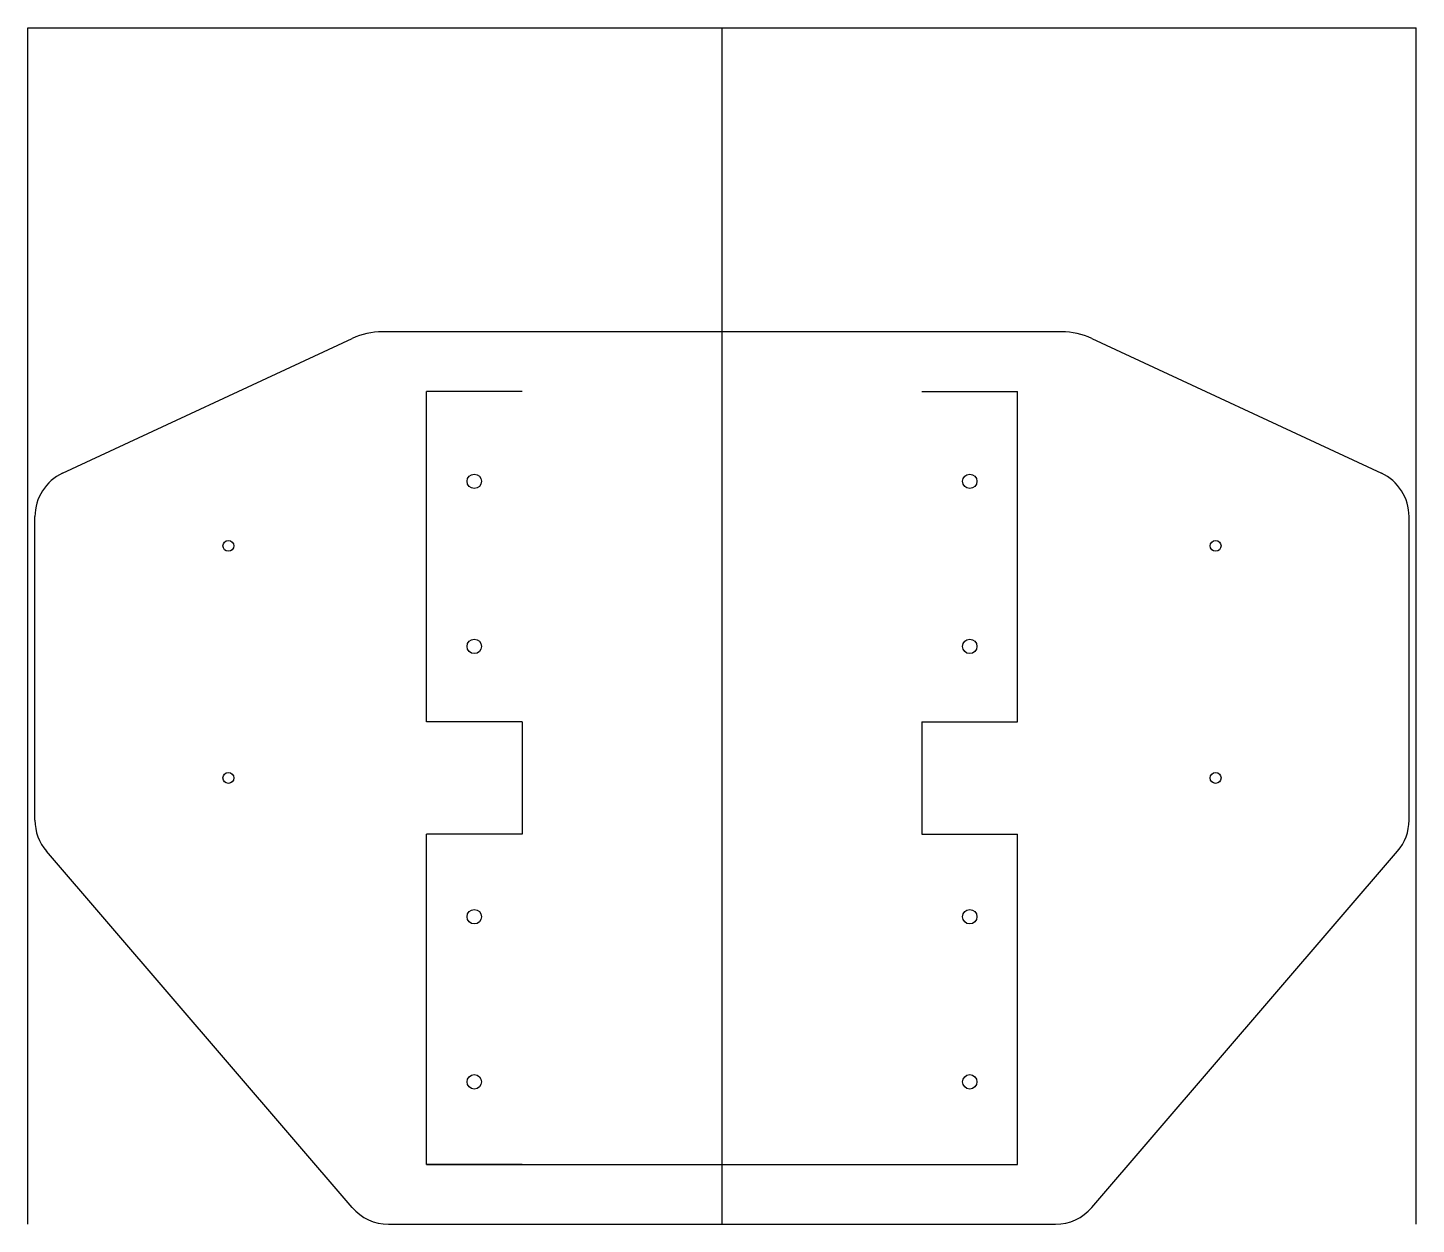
# Model space of a CAD drawing. Header units: millimetres. Extents: x -55 to 525, y -27 to 473.
import ezdxf

# ---------------------------------------------------------------- set-up
doc = ezdxf.new("R2010")
doc.units = ezdxf.units.MM
doc.linetypes.add('Continuous2', pattern=[0])
doc.layers.add('Unnamed Level 1', color=1, linetype='Continuous')

msp = doc.modelspace()

# ---------------------------------------------------------------- linework, layer by layer
at = {"layer": 'Unnamed Level 1', "color": 176, "linetype": 'Continuous2', "lineweight": -3, "true_color": 0x000080}
for p, q in [((-55.39, -27.34), (-55.39, 472.66)), ((-55.39, 472.66), (524.61, 472.66)), ((234.61, -27.34), (234.61, 472.66)), ((524.61, -27.34), (524.61, 472.66)), ((-40.84, 286.52), (80.08, 342.81)), ((376.46, 345.62), (92.75, 345.62)), ((389.13, 342.81), (510.05, 286.52)), ((111.11, 182.62), (111.11, 320.62)), ((151.11, 320.62), (111.11, 320.62)), ((318.11, 320.62), (358.11, 320.62)), ((358.11, 182.62), (358.11, 320.62)), ((-52.39, 141.54), (-52.39, 268.39)), ((521.61, 141.54), (521.61, 268.39)), ((151.11, 182.62), (111.11, 182.62)), ((151.11, 182.62), (151.11, 135.66)), ((318.11, 182.62), (358.11, 182.62)), ((318.11, 182.62), (318.11, 135.66)), ((111.11, -2.34), (111.11, 135.66)), ((151.11, 135.66), (111.11, 135.66)), ((318.11, 135.66), (358.11, 135.66)), ((358.11, -2.34), (358.11, 135.66)), ((80.12, -20.37), (-47.58, 128.52)), ((389.09, -20.37), (516.79, 128.52)), ((151.11, -2.34), (111.11, -2.34)), ((111.11, -2.34), (318.11, -2.34)), ((318.11, -2.34), (358.11, -2.34)), ((95.3, -27.34), (373.91, -27.34))]:
    msp.add_line(p, q, dxfattribs=at)
for centre, radius in [((131.11, 283.12), 3.01), ((338.11, 283.12), 3.01), ((28.41, 256.14), 2.27), ((440.81, 256.14), 2.27), ((131.11, 214.12), 3.01), ((338.11, 214.12), 3.01), ((28.41, 159.14), 2.27), ((440.81, 159.14), 2.27), ((131.11, 101.16), 3.01), ((338.11, 101.16), 3.01), ((131.11, 32.16), 3.01), ((338.11, 32.16), 3.01)]:
    msp.add_circle(centre, radius, dxfattribs=at)
for centre, radius, start, end in [((92.75, 315.62), 30, 90, 114.96514), ((376.46, 315.62), 30, 65.03486, 90), ((-32.39, 268.39), 20, 114.96514, 180), ((501.61, 268.39), 20, 360, 65.03486), ((-32.39, 141.54), 20, 180, 220.61922), ((501.61, 141.54), 20, 319.38078, 0), ((95.3, -7.34), 20, 220.61922, 270), ((373.91, -7.34), 20, 270, 319.38078)]:
    msp.add_arc(centre, radius, start, end, dxfattribs=at)

doc.saveas('drawing.dxf')
